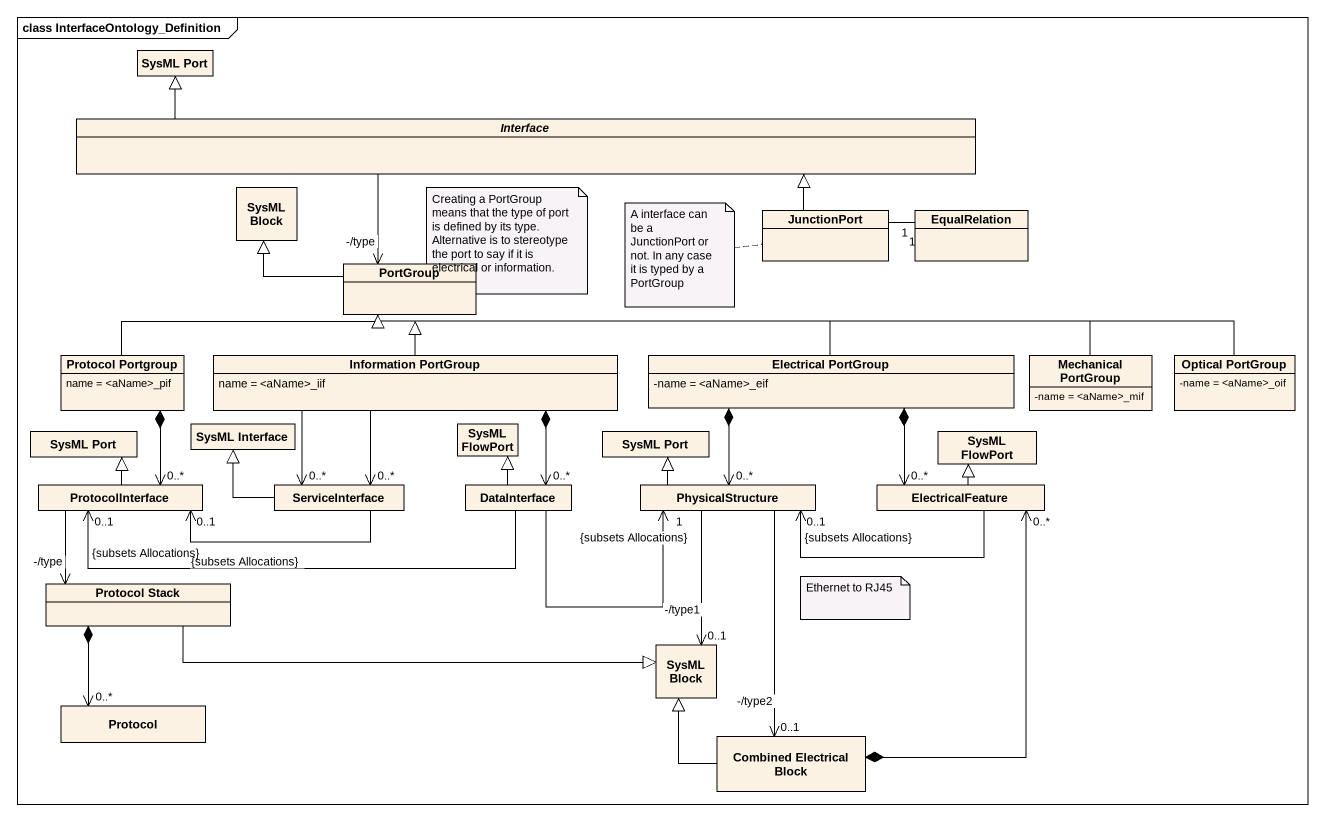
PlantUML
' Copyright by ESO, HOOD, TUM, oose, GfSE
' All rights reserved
@startuml
mainframe class InterfaceOntology_Definition
hide circle
hide empty members
skinparam classAttributeIconSize 0
class "SysML Port" as SysML_Port
abstract class "Interface" as Interface_
class "SysML Block" as SysML_Block
class JunctionPort
class EqualRelation
class PortGroup
class "Protocol Portgroup" as Protocol_Portgroup {
  name = <aName>_pif
}
class "Information PortGroup" as Information_PortGroup {
  name = <aName>_iif
}
class "Electrical PortGroup" as Electrical_PortGroup {
  -name = <aName>_eif
}
class "Mechanical PortGroup" as Mechanical_PortGroup {
  -name = <aName>_mif
}
class "Optical PortGroup" as Optical_PortGroup {
  -name = <aName>_oif
}
class "SysML Port" as SysML_Port_2
class "SysML Interface" as SysML_Interface
class "SysML FlowPort" as SysML_FlowPort
class "SysML Port" as SysML_Port_3
class "SysML FlowPort" as SysML_FlowPort_2
class ProtocolInterface
class ServiceInterface
class DataInterface
class PhysicalStructure
class ElectricalFeature
class "Protocol Stack" as Protocol_Stack
class "SysML Block" as SysML_Block_2
class "Protocol" as Protocol_
class "Combined Electrical Block" as Combined_Electrical_Block
Interface_ -left-|> SysML_Port
Interface_ --> "-/type" PortGroup
JunctionPort -left-|> Interface_
JunctionPort "1" -right- "1" EqualRelation
PortGroup -left-|> SysML_Block
Protocol_Portgroup -right-|> PortGroup
Protocol_Portgroup *--> "0..*" ProtocolInterface
Information_PortGroup -up-|> PortGroup
Information_PortGroup --> "0..*" ServiceInterface
Information_PortGroup --> "0..*" ServiceInterface
Information_PortGroup *--> "0..*" DataInterface
Electrical_PortGroup -left-|> PortGroup
Electrical_PortGroup *--> "0..*" PhysicalStructure
Electrical_PortGroup *--> "0..*" ElectricalFeature
Mechanical_PortGroup -left-|> PortGroup
Optical_PortGroup -left-|> PortGroup
ProtocolInterface -up-|> SysML_Port_2
ProtocolInterface --> "-/type" Protocol_Stack
ServiceInterface -up-|> SysML_Interface
ServiceInterface -left-> "0..1\n{subsets Allocations}" ProtocolInterface
DataInterface -up-|> SysML_FlowPort
DataInterface -left-> "0..1\n{subsets Allocations}" ProtocolInterface
DataInterface -right-> "1\n{subsets Allocations}" PhysicalStructure
PhysicalStructure -up-|> SysML_Port_3
PhysicalStructure --> "-/type1\n0..1" SysML_Block_2
PhysicalStructure --> "-/type2\n0..1" Combined_Electrical_Block
ElectricalFeature -up-|> SysML_FlowPort_2
ElectricalFeature -left-> "0..1\n{subsets Allocations}" PhysicalStructure
Protocol_Stack -right-|> SysML_Block_2
Protocol_Stack *--> "0..*" Protocol_
Combined_Electrical_Block *-up-> "0..*" ElectricalFeature
Combined_Electrical_Block -up-|> SysML_Block_2
note right of PortGroup : Creating a PortGroup means that the type of port is defined by its type. Alternative is to stereotype the port to say if it is electrical or information.
note left of JunctionPort : A interface can be a JunctionPort or not. In any case it is typed by a PortGroup
note as N3
  Ethernet to RJ45
end note
@enduml
